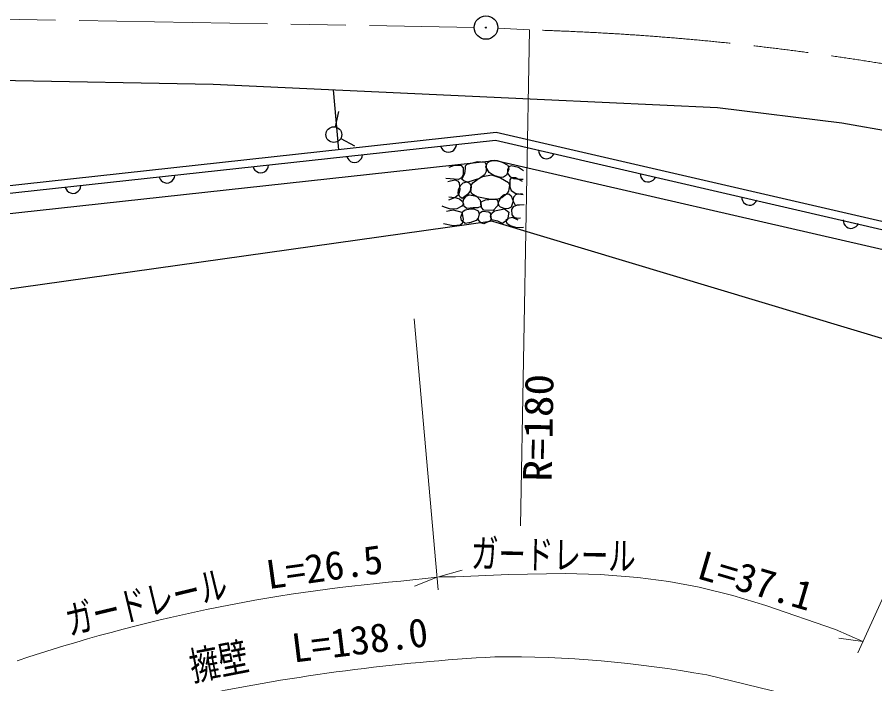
# Model space of a CAD drawing. Units: millimetres, scale not verified. Extents: x 40000 to 680000, y 20000 to 380000.
# Drawn here: x 337154 to 391816, y 259148 to 301646 of the extents above; entities that cross this region are included whole.
import ezdxf
from ezdxf.enums import TextEntityAlignment as Align

# ---------------------------------------------------------------- set-up
doc = ezdxf.new("R2010")
doc.units = ezdxf.units.MM
doc.header["$LTSCALE"] = 1000
doc.linetypes.add('CHAIN', pattern=[18.5, 12, -1.5, 3.5, -1.5])
for name, color, linetype, lineweight in [('M-BGD', 7, 'Continuous', 25), ('M-BMK', 2, 'CHAIN', 13), ('M-BMK-SRVR', 3, 'Continuous', 25), ('M-STR-HTXT', 7, 'Continuous', 13)]:
    doc.layers.add(name, color=color, linetype=linetype, lineweight=lineweight)
doc.styles.add('ＭＳ ゴシック', font='')
doc.styles.get('ＭＳ ゴシック').set_extended_font_data('MS Gothic')

msp = doc.modelspace()

# ---------------------------------------------------------------- linework, layer by layer
at = {"layer": 'M-BGD'}
for p, q in [((300860, 298268), (349657, 297365)), ((349657, 297365), (370772, 296405)), ((357660, 293198), (357318, 297016)), ((370772, 296405), (381785, 295879)), ((381785, 295879), (389703, 294919)), ((357446, 294646), (357662, 295623)), ((389703, 294919), (400380, 293000)), ((367674, 294294), (331633, 290349)), ((394161, 288171), (367674, 294294)), ((367644, 293788), (331744, 289858)), ((357775, 293917), (358650, 293433)), ((393914, 287715), (367644, 293788)), ((364155, 293406), (364208, 293291)), ((364208, 293291), (364279, 293198)), ((364279, 293198), (364389, 293110)), ((364389, 293110), (364495, 293061)), ((364495, 293061), (364618, 293034)), ((364618, 293034), (364778, 293052)), ((364778, 293052), (364892, 293104)), ((364892, 293104), (364985, 293175)), ((364985, 293175), (365074, 293285)), ((365074, 293285), (365123, 293391)), ((365123, 293391), (365149, 293515)), ((370391, 293159), (370403, 293033)), ((370403, 293033), (370439, 292922)), ((331887, 288618), (367575, 292514)), ((358172, 292751), (358225, 292636)), ((358225, 292636), (358295, 292543)), ((358295, 292543), (358406, 292455)), ((358406, 292455), (358512, 292406)), ((358794, 292397), (358909, 292449)), ((358909, 292449), (359002, 292520)), ((359002, 292520), (359091, 292630)), ((359091, 292630), (359139, 292736)), ((359139, 292736), (359166, 292860)), ((365832, 292284), (366489, 292445)), ((366489, 292445), (366958, 292396)), ((367136, 292382), (367335, 292512)), ((367335, 292512), (367740, 292501)), ((393615, 286530), (367575, 292514)), ((367740, 292501), (368068, 292396)), ((370439, 292922), (370515, 292803)), ((370515, 292803), (370599, 292722)), ((370599, 292722), (370707, 292656)), ((370707, 292656), (370863, 292620)), ((370863, 292620), (370989, 292633)), ((370989, 292633), (371099, 292669)), ((371099, 292669), (371219, 292744)), ((371219, 292744), (371300, 292828)), ((371300, 292828), (371366, 292936)), ((352189, 292096), (352241, 291981)), ((352241, 291981), (352312, 291888)), ((353019, 291865), (353107, 291975)), ((353107, 291975), (353156, 292081)), ((353156, 292081), (353183, 292205)), ((358512, 292406), (358635, 292379)), ((358635, 292379), (358794, 292397)), ((364693, 292076), (365035, 292204)), ((365035, 292204), (365441, 292216)), ((365441, 292216), (365577, 292051)), ((365577, 292051), (365578, 291592)), ((365678, 291677), (365718, 291990)), ((365718, 291990), (365719, 292162)), ((365719, 292162), (365832, 292284)), ((366958, 292396), (367051, 292238)), ((367034, 292099), (367136, 292382)), ((367235, 291747), (367034, 292099)), ((367051, 292238), (367038, 291797)), ((368068, 292396), (368427, 292201)), ((368500, 291966), (368349, 291566)), ((368496, 292097), (368404, 291920)), ((368404, 291920), (368413, 291702)), ((368427, 292201), (368500, 291966)), ((368646, 292165), (368496, 292097)), ((369108, 292073), (368646, 292165)), ((369435, 291841), (369108, 292073)), ((346205, 291441), (346258, 291326)), ((347124, 291320), (347173, 291426)), ((347173, 291426), (347199, 291550)), ((352312, 291888), (352422, 291800)), ((352422, 291800), (352528, 291751)), ((352528, 291751), (352652, 291724)), ((352652, 291724), (352811, 291742)), ((352811, 291742), (352926, 291794)), ((352926, 291794), (353019, 291865)), ((365289, 291298), (364480, 291371)), ((365471, 291401), (365289, 291298)), ((365578, 291592), (365471, 291401)), ((365505, 291328), (365678, 291677)), ((366614, 291363), (365868, 291136)), ((366517, 291329), (366825, 291489)), ((366936, 291585), (366614, 291363)), ((366825, 291489), (367382, 291599)), ((367038, 291797), (366936, 291585)), ((367427, 291606), (367235, 291747)), ((367382, 291599), (367964, 291408)), ((367532, 291545), (367428, 291606)), ((367963, 291415), (367532, 291545)), ((368160, 291440), (367963, 291415)), ((367964, 291408), (368474, 291115)), ((368349, 291566), (368160, 291440)), ((368413, 291702), (368557, 291490)), ((368557, 291490), (368795, 291371)), ((368645, 291414), (368561, 291270)), ((368935, 291413), (368645, 291414)), ((368795, 291371), (369193, 291322)), ((369371, 291179), (368935, 291413)), ((376860, 291679), (376872, 291553)), ((376872, 291553), (376908, 291442)), ((376908, 291442), (376983, 291323)), ((377769, 291348), (377835, 291456)), ((341189, 290771), (341216, 290895)), ((346258, 291326), (346329, 291233)), ((346329, 291233), (346439, 291145)), ((346439, 291145), (346545, 291096)), ((346545, 291096), (346669, 291069)), ((346669, 291069), (346828, 291087)), ((346828, 291087), (346942, 291139)), ((346942, 291139), (347035, 291210)), ((347035, 291210), (347124, 291320)), ((364608, 291179), (365044, 291268)), ((365044, 291268), (365227, 291222)), ((365227, 291222), (365335, 291085)), ((365274, 290636), (365420, 290923)), ((365335, 291085), (365377, 290649)), ((365420, 290923), (365576, 291089)), ((365645, 291197), (365505, 291328)), ((365576, 291089), (365804, 291158)), ((365868, 291136), (365645, 291197)), ((365804, 291158), (365979, 291056)), ((365979, 291056), (366089, 290867)), ((366052, 290574), (366082, 290923)), ((366089, 290867), (366063, 290616)), ((366082, 290923), (366185, 291089)), ((366185, 291089), (366517, 291329)), ((368474, 291115), (368535, 290930)), ((368535, 290930), (368474, 290559)), ((368561, 291270), (368559, 290821)), ((368559, 290821), (368634, 290606)), ((369193, 291322), (369393, 291328)), ((376983, 291323), (377067, 291242)), ((377067, 291242), (377175, 291176)), ((377175, 291176), (377331, 291140)), ((377331, 291140), (377457, 291153)), ((377457, 291153), (377568, 291189)), ((377568, 291189), (377688, 291264)), ((377688, 291264), (377769, 291348)), ((340222, 290786), (340275, 290671)), ((340275, 290671), (340345, 290578)), ((340345, 290578), (340456, 290490)), ((340456, 290490), (340562, 290441)), ((340562, 290441), (340685, 290414)), ((340685, 290414), (340844, 290432)), ((340844, 290432), (340959, 290485)), ((340959, 290485), (341052, 290555)), ((341052, 290555), (341141, 290665)), ((341141, 290665), (341189, 290771)), ((365272, 290327), (365057, 290132)), ((365261, 290431), (365274, 290636)), ((365362, 290200), (365261, 290431)), ((365377, 290649), (365272, 290327)), ((365847, 290346), (365526, 290090)), ((365776, 290234), (365981, 290310)), ((366063, 290616), (365847, 290346)), ((365981, 290310), (366432, 290231)), ((366124, 290389), (366052, 290574)), ((366440, 290191), (366124, 290389)), ((368010, 290201), (368187, 290348)), ((368366, 290381), (368041, 290127)), ((368187, 290348), (368496, 290389)), ((368474, 290559), (368366, 290381)), ((368496, 290389), (368643, 290263)), ((368634, 290606), (368995, 290366)), ((368643, 290263), (368764, 289914)), ((368977, 290382), (368782, 290178)), ((369393, 290325), (368977, 290382)), ((368995, 290366), (369371, 290410)), ((365057, 290132), (364672, 290175)), ((364672, 290004), (365046, 290157)), ((365046, 290157), (365354, 290073)), ((365354, 290073), (365526, 289924)), ((365526, 290090), (365362, 290200)), ((365591, 289748), (365502, 289592)), ((365526, 289924), (365591, 289748)), ((365590, 289791), (365595, 289998)), ((365652, 289587), (365591, 289791)), ((365595, 289998), (365776, 290234)), ((366432, 290231), (366662, 289980)), ((366872, 290111), (366440, 290191)), ((366662, 289980), (366711, 289573)), ((366723, 289876), (367000, 290004)), ((366746, 289521), (366723, 289876)), ((367337, 290024), (366872, 290111)), ((367000, 290004), (367665, 290057)), ((367727, 290025), (367337, 290024)), ((367665, 290057), (367769, 289961)), ((368041, 290127), (367727, 290025)), ((367769, 289961), (367803, 289770)), ((367803, 289770), (367769, 289620)), ((367821, 289832), (368010, 290201)), ((367855, 289641), (367821, 289832)), ((368764, 289914), (368646, 289535)), ((368782, 290178), (368736, 289954)), ((368736, 289954), (368903, 289670)), ((383328, 290199), (383341, 290073)), ((383341, 290073), (383377, 289962)), ((383377, 289962), (383452, 289842)), ((383452, 289842), (383536, 289762)), ((383536, 289762), (383644, 289696)), ((384037, 289709), (384157, 289784)), ((384157, 289784), (384238, 289868)), ((384238, 289868), (384303, 289976)), ((364389, 289534), (364245, 289598)), ((364770, 289409), (364389, 289534)), ((364522, 289278), (364950, 289363)), ((365185, 289427), (364770, 289409)), ((364950, 289363), (365499, 289211)), ((365502, 289592), (365185, 289427)), ((365437, 288900), (365548, 289257)), ((365499, 289211), (365579, 288774)), ((365548, 289257), (365701, 289374)), ((365806, 289440), (365652, 289587)), ((365701, 289374), (366039, 289427)), ((366210, 289491), (365806, 289440)), ((366039, 289427), (366268, 289425)), ((366521, 289490), (366210, 289491)), ((366268, 289425), (366530, 289299)), ((366711, 289573), (366521, 289490)), ((366527, 288742), (366637, 289171)), ((366530, 289299), (366593, 289111)), ((366637, 289171), (366808, 289278)), ((366893, 289342), (366746, 289521)), ((366808, 289278), (367222, 289241)), ((367495, 289327), (366893, 289342)), ((367222, 289241), (367299, 289171)), ((367299, 289171), (367359, 288765)), ((367404, 289161), (367579, 289306)), ((367769, 289620), (367495, 289327)), ((367579, 289306), (368218, 289425)), ((367962, 289534), (367855, 289641)), ((368255, 289429), (367962, 289534)), ((368218, 289425), (368480, 289222)), ((368471, 289441), (368255, 289429)), ((368480, 289222), (368408, 288729)), ((368646, 289535), (368471, 289441)), ((368773, 289556), (368655, 289392)), ((368655, 289392), (368671, 289051)), ((369031, 289672), (368773, 289556)), ((368903, 289670), (369457, 289705)), ((369457, 289684), (369031, 289672)), ((383644, 289696), (383800, 289660)), ((383800, 289660), (383926, 289672)), ((383926, 289672), (384037, 289709)), ((367439, 288651), (332580, 283733)), ((365473, 288678), (365437, 288900)), ((365716, 288501), (365473, 288678)), ((365579, 288774), (365526, 288488)), ((366402, 288683), (366009, 288543)), ((366530, 288829), (366402, 288683)), ((366696, 288533), (366527, 288742)), ((366593, 289111), (366530, 288829)), ((367299, 288658), (366906, 288481)), ((367359, 288765), (367299, 288658)), ((367319, 288951), (367404, 289161)), ((367379, 288729), (367319, 288951)), ((367791, 288637), (367379, 288729)), ((367439, 288651), (398267, 279367)), ((368083, 288485), (367791, 288637)), ((368408, 288729), (368083, 288485)), ((368441, 288815), (368305, 288688)), ((368305, 288688), (368371, 288520)), ((368732, 288870), (368441, 288815)), ((368671, 289051), (368804, 288893)), ((369094, 288701), (368732, 288870)), ((368804, 288893), (369027, 288830)), ((369027, 288830), (369243, 288851)), ((389797, 288719), (389809, 288593)), ((364951, 288349), (364330, 288466)), ((365385, 288388), (364951, 288349)), ((365526, 288488), (365385, 288388)), ((365932, 288530), (365716, 288501)), ((366009, 288543), (365932, 288530)), ((366906, 288481), (366696, 288533)), ((368371, 288520), (368581, 288359)), ((368581, 288359), (368972, 288236)), ((368972, 288236), (369414, 288253)), ((389809, 288593), (389846, 288482)), ((389846, 288482), (389921, 288362)), ((389921, 288362), (390005, 288281)), ((390005, 288281), (390113, 288216)), ((390113, 288216), (390269, 288180)), ((390269, 288180), (390395, 288192)), ((390395, 288192), (390506, 288228)), ((390506, 288228), (390626, 288304)), ((390626, 288304), (390706, 288388)), ((390706, 288388), (390772, 288496))]:
    msp.add_line(p, q, dxfattribs=at)
msp.add_circle((357337, 294158), 500, dxfattribs=at)
at = {"layer": 'M-BMK'}
for p, q in [((267119, 302686), (366284, 300995)), ((367783, 300942), (369803, 300833))]:
    msp.add_line(p, q, dxfattribs=at)
msp.add_arc((365024, 132157), 168744, 71.45615, 88.37731, dxfattribs=at)
at = {"layer": 'M-BMK-SRVR'}
for radius in [750, 750, 30, 30]:
    msp.add_circle((367034, 300983), radius, dxfattribs=at)
at = {"layer": 'M-STR-HTXT'}
for p, q in [((369803, 300833), (369230, 269224)), ((362463, 282421), (363988, 265135)), ((398560, 278385), (390735, 261128)), ((364007, 265971), (365507, 266391)), ((361605, 265696), (363927, 265939)), ((363927, 265939), (362479, 265365)), ((365084, 265971), (364007, 265971)), ((365084, 265971), (368481, 266121)), ((368481, 266121), (372081, 266175)), ((372081, 266175), (374308, 266108)), ((374308, 266108), (376705, 265923)), ((376705, 265923), (378690, 265663)), ((378690, 265663), (380622, 265303)), ((380622, 265303), (382760, 264778)), ((382760, 264778), (384871, 264152)), ((384871, 264152), (389301, 262614)), ((389301, 262614), (391059, 261844)), ((391059, 261844), (389517, 262061)), ((381111, 259713), (431074, 247684))]:
    msp.add_line(p, q, dxfattribs=at)
for centre, radius, start, end in [((370557, 161285), 104794, 94.90018, 108.58713), ((374655, 133380), 127685, 93.16638, 101.74847), ((368184, 188299), 72574, 79.74048, 90.45941)]:
    msp.add_arc(centre, radius, start, end, dxfattribs=at)

# ---------------------------------------------------------------- texts
at = {"layer": 'M-STR-HTXT', "style": 'ＭＳ ゴシック'}
for s, rotation, width, p in [('R=180', 89, 1.1, (371772, 272019)), ('ガードレール', 358.933, 0.7, (366055, 266014)), ('ガードレール', 13.552, 0.7, (340614, 261710)), ('擁壁', 11.1, 0.75, (348456, 258783))]:
    msp.add_text(s, height=1833, rotation=rotation, dxfattribs=dict(at, width=width)).set_placement(p, align=Align.BOTTOM_LEFT)
for s, rotation, p in [('L=26.5', 8.017, (353238, 264638)), ('L=37.1', 343.551, (380235, 265375)), ('L=138.0', 7, (354836, 259955))]:
    msp.add_text(s, height=1833, rotation=rotation, dxfattribs=at).set_placement(p, align=Align.BOTTOM_LEFT)

doc.saveas('drawing.dxf')
